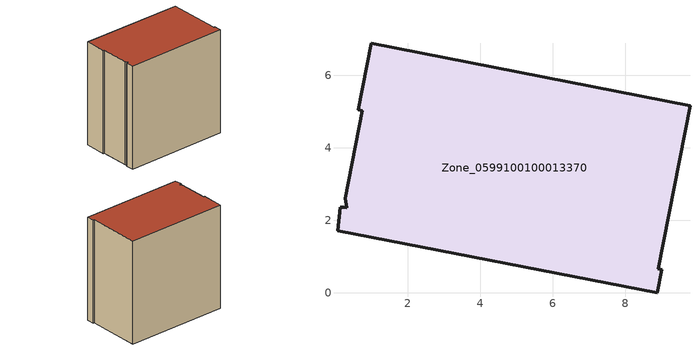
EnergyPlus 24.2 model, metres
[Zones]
Zone_0599100100013370
 floor ground (C_G): 0.06,1.71 0.14,2.36 0.23,2.36 0.31,2.35 0.27,2.6 0.74,5.02 0.63,5.04 0.99,6.88 9.79,5.15 8.9,0.66 9,0.64 8.88,0 z0
 wall outside (C_F): 9.79,5.15 0.99,6.88 0.63,5.04 0.74,5.02 0.27,2.6 0.31,2.35 0.23,2.36 0.14,2.36 0.06,1.71 8.88,0 9,0.64 8.9,0.66 9.79,5.15 z0:9.06
 roof outside (C_R): 0.14,2.36 0.06,1.71 8.88,0 9,0.64 8.9,0.66 9.79,5.15 0.99,6.88 0.63,5.04 0.74,5.02 0.27,2.6 0.31,2.35 0.23,2.36 z9.06
[BUILDING]
Pand.0599100100013370: North Axis=0; Terrain=City; Loads Convergence Tolerance Value=0.04; Temperature Convergence Tolerance Value=0.4; Solar Distribution=FullExterior; Maximum Number of Warmup Days=25; Minimum Number of Warmup Days=1
[Site:Location]
Rotterdam.The.Hague.AP_ZH_NLD Design_Conditions: Latitude=51.96; Longitude=4.45; Time Zone=1; Elevation=-4.5
[SITE:GROUNDTEMPERATURE:BUILDINGSURFACE]
18, 18, 18, 18, 18, 18, 18, 18, 18, 18, 18, 18
[MATERIAL] Thermal Absorptance=0.9; Solar Absorptance=0.7; Visible Absorptance=0.7
Name | Roughness | Thickness | Conductivity | Density | Specific Heat
G.TC.2015-2018 | MediumSmooth | 0.15 | 0.0428571 | 540 | 1210
F.TC.2015-2018 | Rough | 0.3 | 0.0666667 | 1920 | 840
R.TC.2015-2018 | MediumRough | 0.2 | 0.0333333 | 1500 | 1000
[CONSTRUCTION]
C_G: G.TC.2015-2018
C_F: F.TC.2015-2018
C_R: R.TC.2015-2018
[ZONE]
Zone_0599100100013370: Type=1; Multiplier=1; Ceiling Height=Autocalculate; Volume=Autocalculate; Floor Area=autocalculate; Part of Total Floor Area=Yes
[ZONEINFILTRATION:DESIGNFLOWRATE]
Infil_Zone_0599100100013370: Zone or ZoneList or Space or SpaceList=Zone_0599100100013370; Schedule=AlwaysOn; Design Flow Rate Calculation Method=Flow/Area; Flow Rate per Floor Area=0.0015; Constant Term Coefficient=1; Temperature Term Coefficient=0; Velocity Term Coefficient=0; Velocity Squared Term Coefficient=0
[HVACTEMPLATE:ZONE:IDEALLOADSAIRSYSTEM]
Zone_0599100100013370: Maximum Heating Supply Air Temperature=50; Minimum Cooling Supply Air Temperature=13; Maximum Heating Supply Air Humidity Ratio=0.0156; Minimum Cooling Supply Air Humidity Ratio=0.0077; Heating Limit=NoLimit; Cooling Limit=NoLimit; Dehumidification Control Type=ConstantSensibleHeatRatio; Cooling Sensible Heat Ratio=0.7; Dehumidification Setpoint=60; Humidification Control Type=None; Humidification Setpoint=30; Outdoor Air Method=None; Outdoor Air Flow Rate per Person=0.00944; Outdoor Air Flow Rate per Zone Floor Area=0; Outdoor Air Flow Rate per Zone=0; Demand Controlled Ventilation Type=None; Outdoor Air Economizer Type=NoEconomizer; Heat Recovery Type=None; Sensible Heat Recovery Effectiveness=0.7; Latent Heat Recovery Effectiveness=0.65
[ZONECONTROL:THERMOSTAT]
ThermostatControl_Zone_0599100100013370: Zone or ZoneList=Zone_0599100100013370; Control Type Schedule=DualSetpointControlType; Control 1=Thermostat_Zone_0599100100013370; Temperature Difference Between Cutout And Setpoint=0
[THERMOSTATSETPOINT:DUALSETPOINT]
Thermostat_Zone_0599100100013370: Heating Setpoint Temperature Schedule=HeatingSetpoint_Zone_0599100100013370; Cooling Setpoint Temperature Schedule=CoolingSetpoint_Zone_0599100100013370
[SCHEDULE:COMPACT]
HeatingSetpoint_Zone_0599100100013370: Through: 12/31, For: AllDays, Until: 24:00, 21
CoolingSetpoint_Zone_0599100100013370: Through: 12/31, For: AllDays, Until: 24:00, 24
DualSetpointControlType: Through: 12/31, For: AllDays, Until: 24:00, 4
AlwaysOn: Through: 12/31, For: AllDays, Until: 24:00, 1
